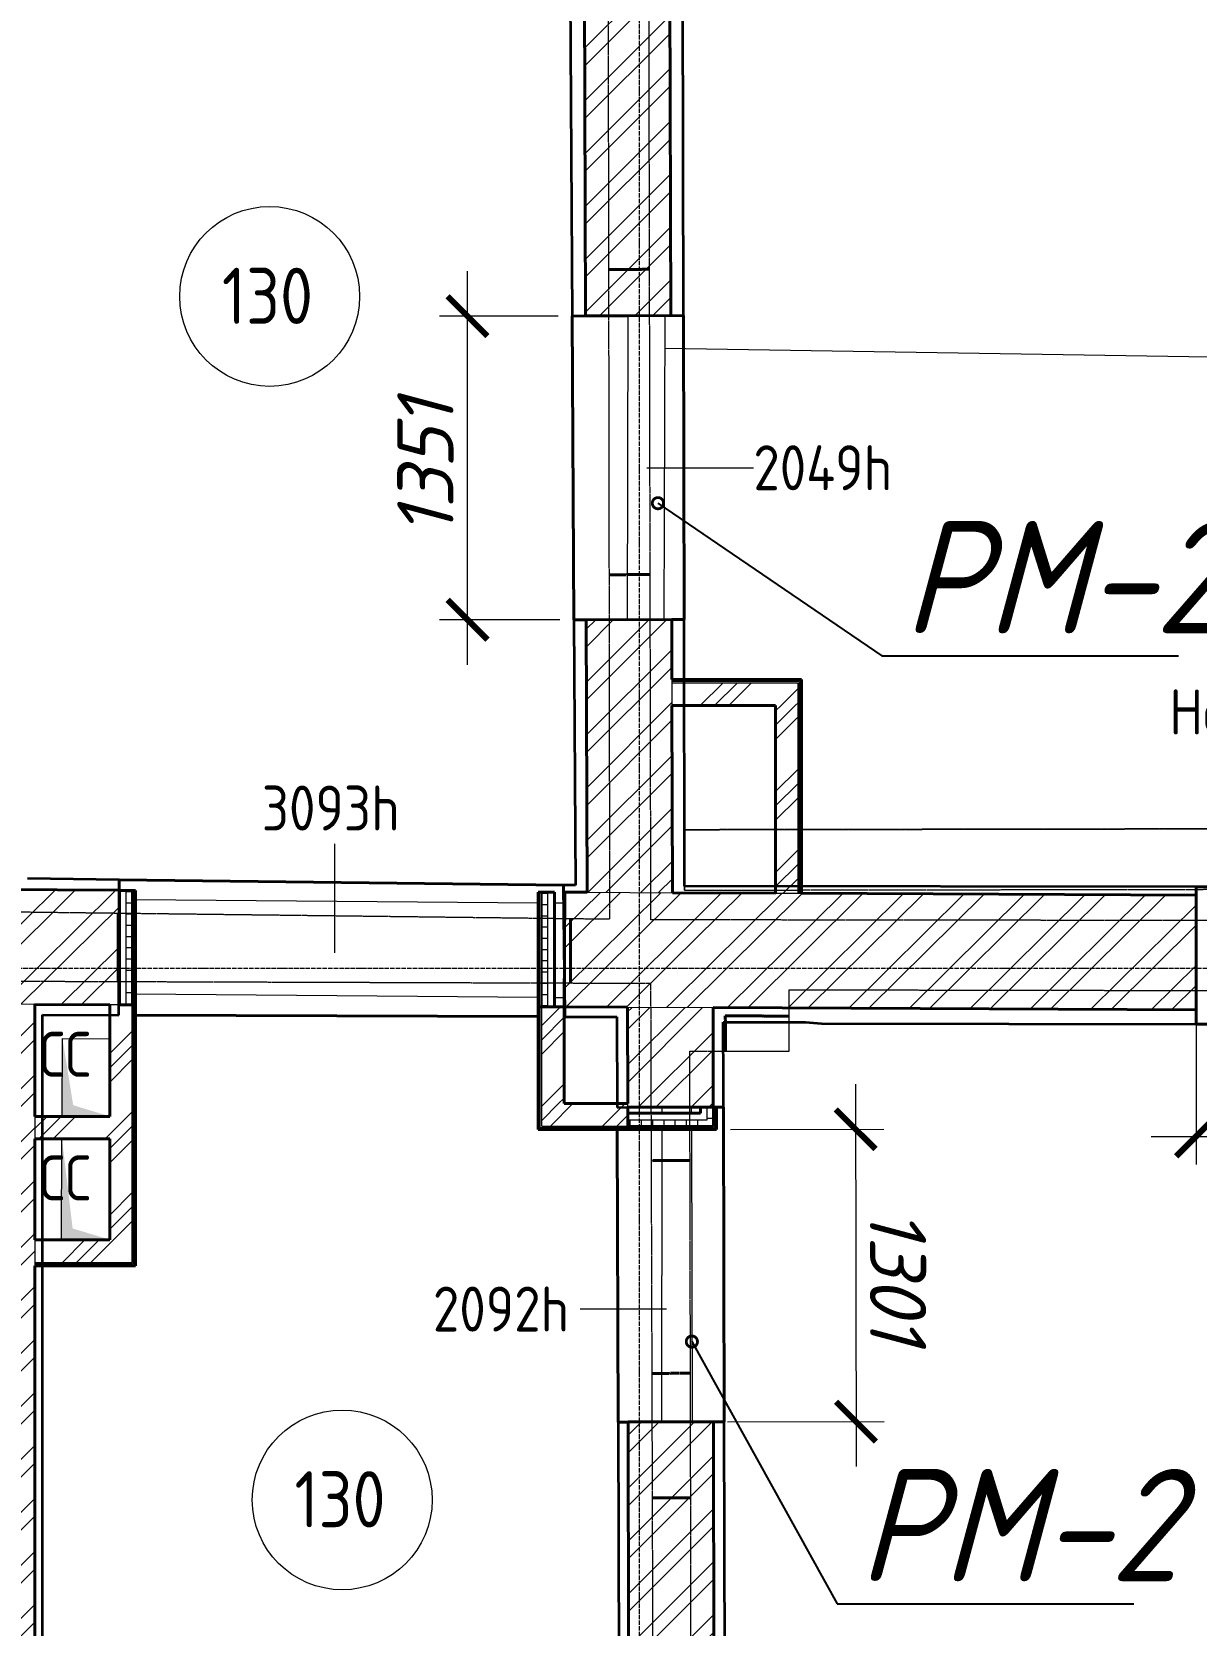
# Model space of a CAD drawing. Header units: millimetres. Extents: x 749182 to 2267578, y 70462 to 311449.
# Drawn here: x 2004927 to 2010106, y 93250 to 100338 of the extents above; entities that cross this region are included whole.
import ezdxf
from ezdxf import colors
from ezdxf.entities.mleader import LeaderData, LeaderLine
from ezdxf.math import Vec2, Vec3

# ---------------------------------------------------------------- set-up
doc = ezdxf.new("R2010")
doc.units = ezdxf.units.MM
for name, pattern in [('ADSK_Линия сетки', [25, 20, -2.5, 0, -2.5]), ('ADSK_Сверху', [4.5, 3, -1.5]), ('осеваяX2', [4, 2.5, -0.5, 0.5, -0.5])]:
    doc.linetypes.add(name, pattern=pattern)
doc.layers.get('Defpoints').update_dxf_attribs({"color": 255})
for name, color, linetype, lineweight in [('Аннотация', 7, 'Continuous', 9), ('Каркас', 7, 'Continuous', 9), ('Марки помещений', 7, 'Continuous', 20), ('Оси', 165, 'осеваяX2', 13), ('Перекрытие', 7, 'Continuous', 18), ('Размер', 7, 'Continuous', 13), ('размеры', 7, 'Continuous', 9), ('Стены', 184, 'Continuous', 40), ('Стены внутренние', 7, 'Continuous', 18), ('Стены наружные', 7, 'Continuous', 18), ('Стены разрез', 7, 'Continuous', 35), ('Стены штриховка', 7, 'Continuous', 18), ('Узлы', 7, 'Continuous', 18)]:
    doc.layers.add(name, color=color, linetype=linetype, lineweight=lineweight)
doc.styles.add('GOST 2.304_new', font='isocpeur.ttf', dxfattribs={"width": 0.9, "oblique": 15})
doc.styles.add('GOST Common_1', font='GOST_Common.ttf', dxfattribs={"width": 0.9, "height": 250})
doc.styles.add('GOST Common_2', font='GOST_Common.ttf', dxfattribs={"width": 0.9, "height": 200})
doc.styles.add('М2', font='isocpeui.ttf')
doc.dimstyles.new('SPDS 1_100', dxfattribs={"dimscale": 100, "dimtxt": 2.5, "dimasz": 1.77, "dimexe": 1.25, "dimexo": 0.625, "dimtad": 1, "dimdec": 0, "dimrnd": 0.001, "dimzin": 9, "dimtxsty": 'М2', "dimblk": 'ARCHTICK', "dimcen": 2.5, "dimdle": 2, "dimclrt": 256, "dimadec": 0, "dimazin": 2, "dimtfac": 0.75, "dimtdec": 0, "dimtmove": 1, "dimatfit": 3, "dimfxl": 0, "dimtolj": 1, "dimlwd": 9, "dimlwe": 9, "dimarcsym": 0})
pattern_1 = [(45, (1958220.23, 75616.62), (-179.6051, 179.6051), []), (45, (1958283.73, 75616.62), (0, 359.2102), []), (45, (1958156.73, 75616.62), (0, 359.2102), [])]
pattern_2 = [(45, (1958220.23, 75616.62), (-117.8655, 117.8655), []), (45, (1958298.8, 75616.62), (-117.8655, 117.8655), [])]
pattern_3 = [(44.73546, (1958220.23, 75616.62), (-134.08047, 135.32434), []), (44.73546, (1958310.03, 75616.2), (-134.08047, 135.32434), [])]

# ---------------------------------------------------------------- blocks, each defined once
blk = doc.blocks.new('Существующие стены 2 этаж - Существующие стены 2 этаж-699583-01 План 1-го этажа маркировочный')
at = {"layer": 'Стены', "color": 254, "linetype": 'ADSK_Сверху', "true_color": 0xe8c5d7}
for p, q in [((49271.8, 23664), (49454.2, 23665.6)), ((49454.2, 23665.6), (49271.8, 23664)), ((49457, 22307.7), (49273.9, 22306.2)), ((49273.9, 22306.2), (49457, 22307.7)), ((47090.7, 20496.8), (47090.5, 20799.9)), ((47090.5, 20799.9), (47090.7, 20496.8)), ((49102.5, 20775.6), (49102.6, 20490.2)), ((49102.6, 20490.2), (49102.5, 20775.6)), ((49791.4, 20187), (49791.3, 20344.1)), ((49791.3, 20344.1), (50075.9, 20342.8)), ((50075.9, 20342.8), (49791.3, 20344.1)), ((49791.3, 20344.1), (49791.4, 20187)), ((49461.3, 19699.7), (49634.2, 19700)), ((49461.3, 19699.7), (49634.2, 19700)), ((49636.2, 18753.6), (49464.2, 18753.5)), ((49636.2, 18753.6), (49464.2, 18753.5)), ((49465.9, 18199.8), (49637.3, 18200)), ((49637.3, 18200), (49465.9, 18199.8))]:
    blk.add_line(p, q, dxfattribs=at)
blk = doc.blocks.new('ADSK_БалкаЖБ_Прямоугольная - 269х530мм-826604-01 План 1-го этажа маркировочный')
at = {"layer": 'Каркас', "color": 253, "linetype": 'ADSK_Сверху', "true_color": 0xaaaaaa}
for p, q in [((-2990.4, 134.5), (-2990.4, -134.5)), ((-2990.4, 134.5), (2990.4, 134.5)), ((2990.4, -134.5), (2990.4, 134.5)), ((-2990.4, -134.5), (2990.4, -134.5))]:
    blk.add_line(p, q, dxfattribs=at)
at = {"layer": 'Каркас', "color": 253, "linetype": 'ADSK_Сверху', "true_color": 0xb2b2b2}
for p, q in [((-2990.4, -134.5), (-2990.4, 134.5)), ((2990.4, 134.5), (-2990.4, 134.5)), ((2990.4, 134.5), (2990.4, -134.5)), ((-2990.4, -134.5), (2990.4, -134.5))]:
    blk.add_line(p, q, dxfattribs=at)
blk = doc.blocks.new('Существующие стены 1 эт - Существующие стены 1 эт-653793-01 План 1-го этажа маркировочный')
at = {"layer": 'Стены'}
for p, q in [((49109.8, 23457.1), (49604.7, 23460.1)), ((49118.1, 22106.3), (49109.8, 23457.1)), ((49604.7, 23460.1), (49607.5, 22107.3)), ((49172.8, 22106.4), (49118.1, 22106.3)), ((49607.5, 22107.3), (49552.8, 22107.2)), ((47093.7, 20393.3), (47095.5, 20949.8)), ((47095.5, 20949.8), (49070.9, 20926)), ((49070.9, 20926), (49075.3, 20527.6)), ((51885.3, 20918.1), (53115.3, 20916.5)), ((51885.3, 20918.1), (51885.3, 20881.2)), ((48959.4, 20340.7), (47168.5, 20346.5)), ((49076.9, 20384.1), (49077.3, 20340.3)), ((51885.3, 20371.2), (51885.3, 20306.8)), ((49077.3, 20340.3), (49074.4, 20340.3)), ((53115.3, 20304.6), (51885.3, 20306.8)), ((49357.2, 19936.5), (49680.2, 19937.5)), ((49752.2, 19937.7), (49783.7, 19937.8)), ((49783.7, 19937.8), (49786.6, 18537.6)), ((49314.9, 18536.2), (49310.9, 19838.9)), ((49359.1, 18536.3), (49314.9, 18536.2)), ((49786.6, 18537.6), (49739.1, 18537.5))]:
    blk.add_line(p, q, dxfattribs=at)
at = {"layer": 'Стены разрез'}
for p, q in [((49604.7, 23460.1), (49599.2, 26107.5)), ((49098.6, 25279), (49109.8, 23457.1)), ((49109.8, 23457.1), (49604.7, 23460.1)), ((49607.5, 22107.3), (49118.1, 22106.3)), ((49118.1, 22106.3), (49125.4, 20925.3)), ((49609.9, 20921), (49607.5, 22107.3)), ((47095.5, 20949.8), (46687.5, 20954.7)), ((47093.6, 20346.8), (47095.5, 20949.8)), ((49125.4, 20925.3), (49070.9, 20926)), ((49070.9, 20926), (49077.3, 20340.3)), ((51885.3, 20918.1), (49609.9, 20921)), ((51885.3, 20306.8), (51885.3, 20918.1)), ((46754.6, 12979.9), (46753.5, 20347.9)), ((46753.5, 20347.9), (47093.6, 20346.8)), ((49077.3, 20340.3), (49309.3, 20339.5)), ((49309.3, 20339.5), (49310.6, 19936.4)), ((49781.5, 20198.1), (49781.5, 20316.4)), ((49781.5, 20316.4), (50147.7, 20316.4)), ((50147.7, 20316.4), (50219.7, 20309.8)), ((50219.7, 20309.8), (51885.3, 20306.8)), ((49783.3, 20152), (49781.5, 20198.1)), ((49783.7, 19937.8), (49783.3, 20152)), ((49310.6, 19936.4), (49783.7, 19937.8)), ((49786.6, 18537.6), (49314.9, 18536.2)), ((49314.9, 18536.2), (49325, 15247.1)), ((49790.8, 16486.8), (49786.6, 18537.6))]:
    blk.add_line(p, q, dxfattribs=at)
blk = doc.blocks.new('ADSK_Марка_Помещение_ОдноЗначение - Номер-247393-01 План 1-го этажа маркировочный')
at = {"layer": 'Марки помещений'}
blk.add_circle((0, 0), 4, dxfattribs=at)
blk = doc.blocks.new('_ArchTick')
at = {"color": 0, "linetype": 'ByBlock', "const_width": 0.15}
blk.add_lwpolyline([(-0.5, -0.5), (0.5, 0.5)], dxfattribs=at)
blk = doc.blocks.new('*D2929')
at = {"layer": 'Defpoints', "color": 0, "lineweight": 20, "transparency": 16777216}
for p in [(2007972.4, 95455.6), (2007959.4, 94154.2), (2008592.8, 94155.1)]:
    blk.add_point(p, dxfattribs=at)
at = {"layer": 'размеры', "color": 0, "lineweight": 9, "transparency": 16777216}
for p, q in [((2008590.7, 95656.4), (2008593.1, 93955.1)), ((2008034.9, 95455.6), (2008716, 95456.6)), ((2008021.9, 94154.3), (2008717.8, 94155.3))]:
    blk.add_line(p, q, dxfattribs=at)
at = {"layer": 'размеры', "color": 0, "lineweight": 9, "transparency": 16777216, "xscale": 177, "yscale": 177, "zscale": 177}
for p, rotation in [((2008591, 95456.4), 90.08089865503884), ((2008592.8, 94155.1), 270.0808986550388)]:
    blk.add_blockref('_ArchTick', p, dxfattribs=dict(at, rotation=rotation))
at = {"layer": 'размеры', "lineweight": 20, "transparency": 16777216, "insert": (2008779.4, 94806), "char_height": 250, "width": 515.472, "attachment_point": 5, "rotation": 270.0809, "style": 'М2'}
blk.add_mtext('\\A1;1301', dxfattribs=at)
blk = doc.blocks.new('*D2795')
at = {"layer": 'Defpoints', "color": 0, "lineweight": 20, "transparency": 16777216}
for p in [(2006865, 99073.7), (2007330, 99073.7), (2007338.3, 97722.9)]:
    blk.add_point(p, dxfattribs=at)
at = {"layer": 'размеры', "color": 0, "lineweight": 9, "transparency": 16777216}
for p, q in [((2006865, 97522.9), (2006865, 99273.7)), ((2007267.5, 99073.7), (2006740, 99073.7)), ((2007275.8, 97722.9), (2006740, 97722.9))]:
    blk.add_line(p, q, dxfattribs=at)
at = {"layer": 'размеры', "color": 0, "lineweight": 9, "transparency": 16777216, "xscale": 177, "yscale": 177, "zscale": 177}
for p, rotation in [((2006865, 99073.7), 90), ((2006865, 97722.9), 270)]:
    blk.add_blockref('_ArchTick', p, dxfattribs=dict(at, rotation=rotation))
at = {"layer": 'размеры', "lineweight": 20, "transparency": 16777216, "insert": (2006677.5, 98398.3), "char_height": 250, "width": 515.472, "attachment_point": 5, "rotation": 90, "style": 'М2'}
blk.add_mtext('\\A1;1351', dxfattribs=at)
blk = doc.blocks.new('*D2950')
at = {"layer": 'Defpoints', "color": 0, "lineweight": 20, "transparency": 16777216}
for p in [(2010105.6, 96384.7), (2011335.6, 96383.1), (2011335.6, 95424.4)]:
    blk.add_point(p, dxfattribs=at)
at = {"layer": 'размеры', "color": 0, "lineweight": 9, "transparency": 16777216}
for p, q in [((2010105.6, 96322.2), (2010105.6, 95299.4)), ((2011335.6, 96320.6), (2011335.6, 95299.4)), ((2009905.6, 95424.4), (2011535.6, 95424.4))]:
    blk.add_line(p, q, dxfattribs=at)
at = {"layer": 'размеры', "color": 0, "lineweight": 9, "transparency": 16777216, "xscale": 177, "yscale": 177, "zscale": 177, "rotation": 180}
blk.add_blockref('_ArchTick', (2010105.6, 95424.4), dxfattribs=at)
at = {"layer": 'размеры', "color": 0, "lineweight": 9, "transparency": 16777216, "xscale": 177, "yscale": 177, "zscale": 177}
blk.add_blockref('_ArchTick', (2011335.6, 95424.4), dxfattribs=at)
at = {"layer": 'размеры', "lineweight": 20, "transparency": 16777216, "insert": (2010720.6, 95611.9), "char_height": 250, "attachment_point": 5, "style": 'М2'}
blk.add_mtext('\\A1;1230', dxfattribs=at)
blk = doc.blocks.new('_DotSmall')
at = {"color": 0, "linetype": 'ByBlock', "lineweight": 35, "const_width": 0.5}
blk.add_lwpolyline([(-0.0625, 0, 1), (0.0625, 0, 1)], format="xyb", close=True, dxfattribs=at)

msp = doc.modelspace()

# ---------------------------------------------------------------- hatches: boundary and pattern name
at = {"layer": 'Стены внутренние', "lineweight": 9}
h = msp.add_hatch(dxfattribs=at)
h.set_pattern_fill('FP_1', color=256, style=0, pattern_type=2)
h.set_pattern_definition(pattern_2)
h.paths.add_polyline_path([(2007776.4509, 96508.5483), (2007772.9991, 97724.1269), (2007393.0007, 97723.0478), (2007396.4444, 96510.3028), (2007774.0858, 96508.5592)])
h.paths.add_polyline_path([(2007389.1602, 99075.4909), (2007769.1582, 99076.7283), (2007761.912, 101628.5276), (2007381.9135, 101627.4486), (2007389.1571, 99076.57)])
h = msp.add_hatch(dxfattribs=at)
h.set_pattern_fill('FP_6', color=256, style=0, pattern_type=2)
h.set_pattern_definition(pattern_1)
h.paths.add_polyline_path([(2008235.0666, 97341.4581), (2008335.0666, 97341.4581), (2008335.0666, 97441.4581), (2007773.8018, 97441.4581), (2007774.0858, 97341.4581), (2007830.12, 97341.4581)])
h = msp.add_hatch(dxfattribs=at)
h.set_pattern_fill('FP_6', color=256, style=0, pattern_type=2)
h.set_pattern_definition(pattern_1)
h.paths.add_polyline_path([(2008335.0666, 96505.9691), (2008335.0666, 97341.4581), (2008235.0666, 97341.4581), (2008235.0666, 96506.4308), (2008315.531, 96506.0593)])
h = msp.add_hatch(dxfattribs=at)
h.set_pattern_fill('FP_18', color=256, angle=90, style=0, pattern_type=2)
h.set_pattern_definition([(180, (2005388.72, 96263.95), (-6e-15, -50), [])])
h.paths.add_polyline_path([(2005371.7205, 96009.6458), (2005371.7205, 96518.2651), (2005346.7205, 96518.2651), (2005346.7205, 96009.7612)])
h = msp.add_hatch(dxfattribs=at)
h.set_pattern_fill('FP_19', color=256, angle=90, style=0, pattern_type=2)
h.set_pattern_definition([(0, (2007179.635, 96256.135), (0, 50), [])])
h.paths.add_polyline_path([(2007221.6348, 96001.1322), (2007221.6348, 96511.1376), (2007196.6348, 96511.1376), (2007196.6348, 96001.2199), (2007215.6348, 96001.1322)])
h = msp.add_hatch(dxfattribs=at)
h.set_pattern_fill('FP_1', color=256, style=0, pattern_type=2)
h.set_pattern_definition(pattern_2)
h.paths.add_polyline_path([(2004560.078, 88553.3853), (2004940.078, 88557.0283), (2004940.078, 96011.6387), (2004763.4379, 96012.4543), (2004763.4379, 96040.6773), (2004560.078, 96040.6773), (2004560.078, 88596.5503)])
h = msp.add_hatch(dxfattribs=at)
h.set_pattern_fill('FP_6', color=256, style=0, pattern_type=2)
h.set_pattern_definition(pattern_1)
h.paths.add_polyline_path([(2005373.7205, 94863.535), (2005373.7205, 96009.6365), (2005273.7205, 96009.6365), (2005273.7205, 94863.535), (2005314.5403, 94863.535)])
h = msp.add_hatch(dxfattribs=at)
h.set_pattern_fill('FP_6', color=256, style=0, pattern_type=2)
h.set_pattern_definition(pattern_1)
h.paths.add_polyline_path([(2007200.7971, 95570.5574), (2007294.6348, 95570.5574), (2007294.6348, 96000.7674), (2007194.6348, 96001.2292), (2007194.6348, 95570.5574)])
h = msp.add_hatch(dxfattribs=at)
h.set_pattern_fill('FP_1', color=256, style=0, pattern_type=2)
h.set_pattern_definition(pattern_2)
h.paths.add_polyline_path([(2007582.0218, 92268.1387), (2007962.0214, 92268.6752), (2007959.3591, 94154.1875), (2007579.3607, 94152.807), (2007581.9414, 92325.0784)])
h.paths.add_polyline_path([(2007577.3825, 95553.8454), (2007957.3821, 95554.4477), (2007956.7562, 95997.7103), (2007576.7546, 95998.5449), (2007577.3818, 95554.382)])
h = msp.add_hatch(dxfattribs=at)
h.set_pattern_fill('FP_6', color=256, style=0, pattern_type=2)
h.set_pattern_definition(pattern_1)
h.paths.add_polyline_path([(2007194.6348, 95470.5574), (2007577.5001, 95470.5574), (2007576.7533, 95570.5574), (2007194.6348, 95570.5574)])
h = msp.add_hatch(dxfattribs=at)
h.set_pattern_fill('FP_17', color=256, angle=90, style=0, pattern_type=2)
h.set_pattern_definition([(180, (2007972.38, 95504.97), (-6e-15, -50), [])])
h.paths.add_polyline_path([(2007955.3821, 95472.5574), (2007955.3809, 95554.3791), (2007930.3821, 95553.8454), (2007930.3821, 95472.5574)])
h = msp.add_hatch(dxfattribs=at)
h.set_pattern_fill('FP_6', color=256, style=0, pattern_type=2)
h.set_pattern_definition(pattern_1)
h.paths.add_polyline_path([(2004940.078, 95413.535), (2005273.7205, 95413.535), (2005273.7205, 95513.535), (2004940.078, 95513.535)])
h = msp.add_hatch(dxfattribs=at)
h.set_pattern_fill('FP_16', color=256, angle=90, style=0, pattern_type=2)
h.set_pattern_definition([(90, (2007738.927, 95455.56), (-50, 3e-15), [])])
h.paths.add_polyline_path([(2007730.2591, 95472.5574), (2007930.3821, 95472.5574), (2007930.3821, 95497.5574), (2007577.4705, 95497.5574), (2007577.5001, 95472.5574), (2007729.9239, 95472.5574)])
h = msp.add_hatch(dxfattribs=at)
h.set_pattern_fill('FP_6', color=256, style=0, pattern_type=2)
h.set_pattern_definition(pattern_1)
h.paths.add_polyline_path([(2005054.4866, 94863.535), (2005273.7205, 94863.535), (2005273.7205, 94963.535), (2004940.078, 94963.535), (2004940.078, 94863.535), (2004974.853, 94863.535)])
at = {"layer": 'Стены наружные', "lineweight": 9}
h = msp.add_hatch(dxfattribs=at)
h.set_pattern_fill('FP_15', color=256, angle=45, style=0, pattern_type=2)
h.set_pattern_definition(pattern_3)
h.paths.add_polyline_path([(2007775.9977, 95998.5449), (2007778.3524, 96508.5395), (2007297.1899, 96510.3028), (2007294.8373, 96000.7665), (2007758.164, 95998.6273)])
h.paths.add_polyline_path([(2005313.2612, 96009.9157), (2005315.6158, 96519.9102), (2004763.4379, 96522.4597), (2004763.4379, 96012.4543), (2005273.7205, 96010.0983)])
h = msp.add_hatch(dxfattribs=at)
h.set_pattern_fill('FP_15', color=256, angle=45, style=0, pattern_type=2)
h.set_pattern_definition(pattern_3)
h.paths.add_polyline_path([(2013924.175, 95970.158), (2013924.175, 96480.1635), (2011335.5708, 96492.1154), (2011335.5708, 95982.1099), (2013889.2006, 95970.3195)])
h.paths.add_polyline_path([(2010105.5708, 95987.789), (2010105.5708, 96497.7944), (2007778.3524, 96508.5395), (2007776.4509, 95998.5449), (2008626.7346, 95994.617)])
at = {"layer": 'Узлы', "true_color": 0x808080}
for points in [[(2005273.7205, 95513.535), (2005110.9275, 95563.0137), (2005063.41, 95858.5765), (2005061.4488, 95513.535), (2005255.5387, 95513.535)], [(2005058.2045, 94964.5198), (2005273.7205, 94964.5198), (2005108.4394, 95014.7547), (2005060.8187, 95413.535), (2005058.497, 95014.7547)]]:
    msp.add_hatch(color=8, dxfattribs=at).paths.add_polyline_path(points)

# ---------------------------------------------------------------- linework, layer by layer
at = {"layer": 'Аннотация'}
for p, q in [((2007662.0094, 98399.0703), (2008136.2213, 98399.0703)), ((2006274.4334, 96241.5009), (2006274.4334, 96725.5217)), ((2007371.6333, 94656.0758), (2007365.877, 94656.0758)), ((2007750.2956, 94656.0758), (2007371.6333, 94656.0758))]:
    msp.add_line(p, q, dxfattribs=at)
at = {"layer": 'Оси', "linetype": 'ADSK_Линия сетки'}
for p, q in [((2007630.1361, 71313.2448), (2007630.1361, 120151.4054)), ((1947134.001, 96173.407), (2015361.944, 96173.407))]:
    msp.add_line(p, q, dxfattribs=at)
at = {"layer": 'Перекрытие', "linetype": 'ADSK_Сверху'}
for p, q in [((2007483.8002, 104535.9875), (2007496.5358, 96390.1342)), ((2007680.4282, 96387.8101), (2007663.7991, 104463.3413)), ((2007496.5358, 96390.1342), (2004709.2586, 96423.7158)), ((2014012.7723, 96379.6664), (2007680.4282, 96387.8101)), ((2004823.6974, 96115.0131), (2007679.1053, 96105.6396)), ((2007679.1053, 96105.6396), (2007702.5071, 88478.9815)), ((2008296.1152, 95803.6647), (2008296.1152, 96076.6649)), ((2008296.1152, 96076.6649), (2012293.8469, 96069.484)), ((2007868.8191, 88318.4236), (2007853.4535, 95803.6647)), ((2007853.4535, 95803.6647), (2008296.1152, 95803.6647))]:
    msp.add_line(p, q, dxfattribs=at)
at = {"layer": 'Перекрытие'}
for p, q in [((2007575.9843, 97723.5674), (2007579.5786, 99075.2172)), ((2007741.8844, 99076.217), (2007738.0462, 97724.0276)), ((2013831.7116, 98834.7679), (2007741.4678, 98929.4515)), ((2005315.4793, 96478.3014), (2005316.7205, 96478.2917)), ((2005388.7205, 96477.7301), (2007179.6348, 96463.7604)), ((2007251.6348, 96463.1987), (2007296.9708, 96462.8451)), ((2005316.7205, 96058.2075), (2005314.1003, 96058.2305)), ((2007179.6348, 96041.8888), (2005388.7205, 96057.5768)), ((2007295.0225, 96040.878), (2007251.6348, 96041.2581)), ((2005061.4009, 95513.535), (2005063.4204, 95860.4187)), ((2005063.4204, 95860.4187), (2005273.7205, 95858.5765)), ((2007729.9565, 95527.5574), (2007729.972, 95553.607)), ((2007860.0698, 95554.0062), (2007860.136, 95527.5574)), ((2005058.2045, 94964.5198), (2005060.8187, 95413.535)), ((2007729.1408, 94153.8624), (2007729.9138, 95455.5574)), ((2007860.3162, 95455.5574), (2007863.5732, 94154.0522)), ((2005273.7205, 94964.5198), (2005058.2045, 94964.5198))]:
    msp.add_line(p, q, dxfattribs=at)
at = {"layer": 'Стены внутренние', "lineweight": 40}
for p, q in [((2007769.1587, 99076.57), (2007760.6928, 102057.8928)), ((2007382.1625, 101539.7651), (2007389.1602, 99075.4909)), ((2007389.1602, 99075.4909), (2007769.1587, 99076.57)), ((2007772.9991, 97724.1269), (2007393.0007, 97723.0478)), ((2007393.0007, 97723.0478), (2007396.4444, 96510.3028)), ((2007773.7592, 97456.4581), (2007772.9991, 97724.1269)), ((2008350.0666, 97456.4581), (2007773.7592, 97456.4581)), ((2008350.0666, 96505.8998), (2008350.0666, 97456.4581)), ((2007774.0858, 97341.4581), (2008235.0666, 97341.4581)), ((2007776.4509, 96508.5483), (2007774.0858, 97341.4581)), ((2008235.0666, 97341.4581), (2008235.0666, 96506.4308)), ((2005316.7205, 96518.2651), (2005316.7205, 96009.6365)), ((2005388.7205, 96518.2651), (2005316.7205, 96518.2651)), ((2005388.7205, 96009.6365), (2005388.7205, 96518.2651)), ((2007179.6348, 96511.1376), (2007179.6348, 95455.5574)), ((2007251.6348, 96511.1376), (2007179.6348, 96511.1376)), ((2007251.6348, 96001.1322), (2007251.6348, 96511.1376)), ((2004940.078, 95513.535), (2004940.078, 96011.6387)), ((2005273.7205, 96010.0983), (2005273.7205, 95513.535)), ((2005388.7205, 96009.5673), (2005313.2612, 96009.9157)), ((2005316.7205, 96009.6365), (2005388.7205, 96009.6365)), ((2005388.7205, 94848.535), (2005388.7205, 96009.5673)), ((2007294.6348, 96000.7674), (2007179.6348, 96001.2984)), ((2007179.6348, 96001.1322), (2007251.6348, 96001.1322)), ((2007294.6348, 95570.5574), (2007294.6348, 96000.7674)), ((2007576.7533, 95999.4649), (2007577.3589, 95570.5574)), ((2007957.3821, 95554.382), (2007956.7562, 95997.7103)), ((2007577.3589, 95570.5574), (2007294.6348, 95570.5574)), ((2007577.3825, 95553.8454), (2007957.3821, 95554.382)), ((2007577.5213, 95455.5574), (2007577.3825, 95553.8454)), ((2007900.3821, 95554.382), (2007900.3821, 95527.5574)), ((2007972.3821, 95554.382), (2007900.3821, 95554.382)), ((2007972.3821, 95455.5574), (2007972.3821, 95554.382)), ((2005273.7205, 95513.535), (2004940.078, 95513.535)), ((2007900.3821, 95527.5574), (2007577.4705, 95527.5574)), ((2007577.4705, 95527.5574), (2007577.4705, 95455.5574)), ((2004940.078, 95413.535), (2005273.7205, 95413.535)), ((2004940.078, 94963.535), (2004940.078, 95413.535)), ((2005273.7205, 95413.535), (2005273.7205, 94963.535)), ((2007179.6348, 95455.5574), (2007972.3821, 95455.5574)), ((2005273.7205, 94963.535), (2004940.078, 94963.535)), ((2004940.078, 94848.535), (2005388.7205, 94848.535)), ((2004940.078, 92842.5784), (2004940.078, 94848.535)), ((2007959.3591, 94154.1875), (2007579.3595, 94153.6509)), ((2007579.3595, 94153.6509), (2007580.7437, 93173.3284)), ((2007961.93, 92333.407), (2007959.3591, 94154.1875))]:
    msp.add_line(p, q, dxfattribs=at)
at = {"layer": 'Стены наружные', "lineweight": 40}
for p, q in [((2005315.6159, 96519.9103), (2004763.4379, 96522.4597)), ((2005313.2612, 96009.9157), (2005315.6159, 96519.9103)), ((2007297.192, 96510.7611), (2007294.8373, 96000.7665)), ((2007396.4444, 96510.3028), (2007297.192, 96510.7611)), ((2008235.0666, 96506.4308), (2007776.4509, 96508.5483)), ((2010105.5708, 96497.7944), (2008350.0666, 96505.8998)), ((2010105.5708, 95987.789), (2010105.5708, 96497.7944)), ((2004940.078, 96011.6387), (2005273.7205, 96010.0983)), ((2007294.8373, 96000.7665), (2007576.7533, 95999.4649)), ((2007956.7562, 95997.7103), (2010105.5708, 95987.789))]:
    msp.add_line(p, q, dxfattribs=at)
at = {"layer": 'Стены штриховка'}
for p, q in [((2007773.7592, 97456.4581), (2007774.0858, 97341.4581)), ((2008341.0666, 97447.4581), (2007773.7848, 97447.4581)), ((2008335.0666, 97441.4581), (2007773.8018, 97441.4581)), ((2008335.0666, 96505.9691), (2008335.0666, 97441.4581)), ((2008341.0666, 96505.9414), (2008341.0666, 97447.4581)), ((2005346.7205, 96009.6365), (2005346.7205, 96518.2651)), ((2005371.7205, 96009.6365), (2005371.7205, 96518.2651)), ((2005373.7205, 94863.535), (2005373.7205, 96518.2651)), ((2005379.7205, 96009.6365), (2005379.7205, 96518.2651)), ((2007188.6348, 95464.5574), (2007188.6348, 96511.1376)), ((2007194.6348, 95470.5574), (2007194.6348, 96511.1376)), ((2007196.6348, 96001.1322), (2007196.6348, 96511.1376)), ((2007221.6348, 96001.1322), (2007221.6348, 96511.1376)), ((2007396.4444, 96510.3028), (2007776.4509, 96508.5483)), ((2008235.0666, 96506.4308), (2008350.0666, 96505.8998)), ((2004940.078, 96011.6387), (2004763.4379, 96012.4543)), ((2005313.2612, 96009.9157), (2005273.7205, 96010.0983)), ((2005379.7205, 94857.535), (2005379.7205, 96009.6088)), ((2007576.7533, 95999.4649), (2007956.7562, 95997.7103)), ((2007577.3825, 95553.8454), (2007577.3589, 95570.5574)), ((2007930.3821, 95497.5574), (2007930.3821, 95554.382)), ((2007955.3821, 95472.5574), (2007955.3821, 95554.382)), ((2007957.3821, 95470.5574), (2007957.3821, 95554.382)), ((2007963.3821, 95464.5574), (2007963.3821, 95554.382)), ((2004940.078, 95513.535), (2004940.078, 95413.535)), ((2007577.4705, 95497.5574), (2007930.3821, 95497.5574)), ((2007188.6348, 95464.5574), (2007963.3821, 95464.5574)), ((2007194.6348, 95470.5574), (2007957.3821, 95470.5574)), ((2007577.4705, 95472.5574), (2007955.3821, 95472.5574)), ((2004940.078, 94963.535), (2004940.078, 94848.535)), ((2004940.078, 94863.535), (2005373.7205, 94863.535)), ((2004940.078, 94857.535), (2005379.7205, 94857.535))]:
    msp.add_line(p, q, dxfattribs=at)

# ---------------------------------------------------------------- block references
at = {"layer": 'Каркас', "color": 253, "linetype": 'ADSK_Сверху', "true_color": 0xaaaaaa, "rotation": 0.09428808742570761}
msp.add_blockref('ADSK_БалкаЖБ_Прямоугольная - 269х530мм-826604-01 План 1-го этажа маркировочный', (2010820.2512, 96659.1234), dxfattribs=at)
at = {"layer": 'Марки помещений', "xscale": 99.99999999999993, "yscale": 99.99999999999993, "zscale": 99.99999999999993}
for p in [(2005984.6946, 99161.2955), (2006307.441, 93806.9852)]:
    msp.add_blockref('ADSK_Марка_Помещение_ОдноЗначение - Номер-247393-01 План 1-го этажа маркировочный', p, dxfattribs=at)
at = {"layer": 'Стены', "color": 254, "linetype": 'ADSK_Сверху', "true_color": 0xe8c5d7}
msp.add_blockref('Существующие стены 2 этаж - Существующие стены 2 этаж-699583-01 План 1-го этажа маркировочный', (1958220.2258, 75616.6187), dxfattribs=at)
at = {"layer": 'Стены', "color": 243, "true_color": 0xbb5389}
msp.add_blockref('Существующие стены 1 эт - Существующие стены 1 эт-653793-01 План 1-го этажа маркировочный', (1958220.2258, 75616.6187), dxfattribs=at)

# ---------------------------------------------------------------- texts
at = {"layer": 'Defpoints', "color": 2, "lineweight": 9, "insert": (2009985.7212, 97413.023), "char_height": 200, "width": 815.316187, "attachment_point": 1, "style": 'GOST Common_1'}
msp.add_mtext('Новый', dxfattribs=at)
at = {"layer": 'Аннотация', "char_height": 200, "attachment_point": 1, "style": 'GOST Common_1'}
for s, insert, width in [('2049h', (2008136.2213, 98499.0703), 815.316187), ('3093h', (2005949.9834, 96985.0946), 779.24025), ('СС', (2004960.9523, 95889.5218), 317.46825), ('СС', (2004960.9523, 95339.5218), 317.46825), ('2092h', (2006711.0333, 94756.0758), 793.670625)]:
    msp.add_mtext(s, dxfattribs=dict(at, insert=insert, width=width))
at = {"layer": 'Марки помещений', "lineweight": 9, "char_height": 250, "width": 526.708687, "attachment_point": 1, "style": 'GOST Common_2'}
for insert in [(2005772.2873, 99289.0206), (2006095.0337, 93934.7103)]:
    msp.add_mtext('130', dxfattribs=dict(at, insert=insert))

# ---------------------------------------------------------------- dimensions: what is measured, and where the dimension line sits
at = {"layer": 'размеры', "lineweight": 20}
for base, p1, p2, angle, picture, middle in [((2006865.027, 99073.6799), (2007338.3235, 97722.9354), (2007330.0034, 99073.6799), 90, '*D2795', (2006677.527, 98398.3077)), ((2008592.7956, 94155.0819), (2007972.3821, 95455.5574), (2007959.3591, 94154.1875), 270.08089866, '*D2929', (2008779.3767, 94806.0211))]:
    dim = msp.add_linear_dim(base=base, p1=p1, p2=p2, angle=angle, dimstyle='SPDS 1_100', dxfattribs=at)
    dim.commit()
    dim.dimension.update_dxf_attribs({"geometry": picture, "text_midpoint": middle})
dim = msp.add_linear_dim(base=(2011335.5708, 95424.3617), p1=(2010105.5708, 96384.6913), p2=(2011335.5708, 96383.1094), dimstyle='SPDS 1_100', dxfattribs=at)
dim.commit()
dim.dimension.update_dxf_attribs({"geometry": '*D2950', "text_midpoint": (2010720.5708, 95611.8617)})

# ---------------------------------------------------------------- leaders
at = {"layer": 'Размер', "color": 20, "ltscale": 20}
ml = msp.add_multileader_mtext('Standard', dxfattribs=at)
ml.set_content('\\A1;РМ-2', color=20, style='GOST 2.304_new')
ml.set_leader_properties()
ml.set_arrow_properties(name='DOTSMALL')
ml.build(insert=Vec2(0, 0))
ml.multileader.update_dxf_attribs({"text_left_attachment_type": 6, "text_right_attachment_type": 6, "dogleg_length": 1, "arrow_head_size": 100})
ctx = ml.context
ctx.base_point, ctx.char_height, ctx.arrow_head_size, ctx.landing_gap_size, ctx.plane_origin = Vec3(2008727.6272, 97562.1469), 500, 100, 0, Vec3(1986941.8673, 240171.3694)
ctx.left_attachment, ctx.right_attachment, ctx.text_align_type = 6, 6, 1
notes = []
notes.append((ctx, [(1, (1, 1, 0), (2008707.6272, 97562.1469), (1, 0), 20, [(0, [(2007711.8281, 98241.4576)], 0, [])])]))
ctx.mtext.insert, ctx.mtext.rotation, ctx.mtext.width, ctx.mtext.alignment, ctx.mtext.flow_direction = Vec3(2009514.1017, 98162.1469), 6.283185307, 1286.674802, 2, 5
ml = msp.add_multileader_mtext('Standard', dxfattribs=at)
ml.set_content('\\A1;РМ-2', color=20, style='GOST 2.304_new')
ml.set_leader_properties()
ml.set_arrow_properties(name='DOTSMALL')
ml.build(insert=Vec2(0, 0))
ml.multileader.update_dxf_attribs({"text_left_attachment_type": 6, "text_right_attachment_type": 6, "dogleg_length": 1, "arrow_head_size": 100})
ctx = ml.context
ctx.base_point, ctx.char_height, ctx.arrow_head_size, ctx.landing_gap_size, ctx.plane_origin = Vec3(2008528.5225, 93344.8342), 500, 100, 0, Vec3(1986742.7626, 235954.0567)
ctx.left_attachment, ctx.right_attachment, ctx.text_align_type = 6, 6, 1
notes.append((ctx, [(1, (1, 1, 0), (2008508.5225, 93344.8342), (1, 0), 20, [(0, [(2007862.6792, 94511.2801)], 0, [])])]))
ctx.mtext.insert, ctx.mtext.rotation, ctx.mtext.width, ctx.mtext.alignment, ctx.mtext.flow_direction = Vec3(2009314.9971, 93944.8342), 6.283185307, 1286.674802, 2, 5
for ctx, leaders in notes:
    for number, flags, end, landing, length, lines in leaders:
        leader = LeaderData()
        leader.index, (leader.has_last_leader_line, leader.has_dogleg_vector, leader.attachment_direction) = number, flags
        leader.last_leader_point, leader.dogleg_vector, leader.dogleg_length = Vec3(end), Vec3(landing), length
        for number, points, colour, breaks in lines:
            line = LeaderLine()
            line.index, line.vertices, line.color, line.breaks = number, Vec3.list(points), colors.encode_raw_color(colour), breaks
            leader.lines.append(line)
        ctx.leaders.append(leader)

doc.saveas('drawing.dxf')
